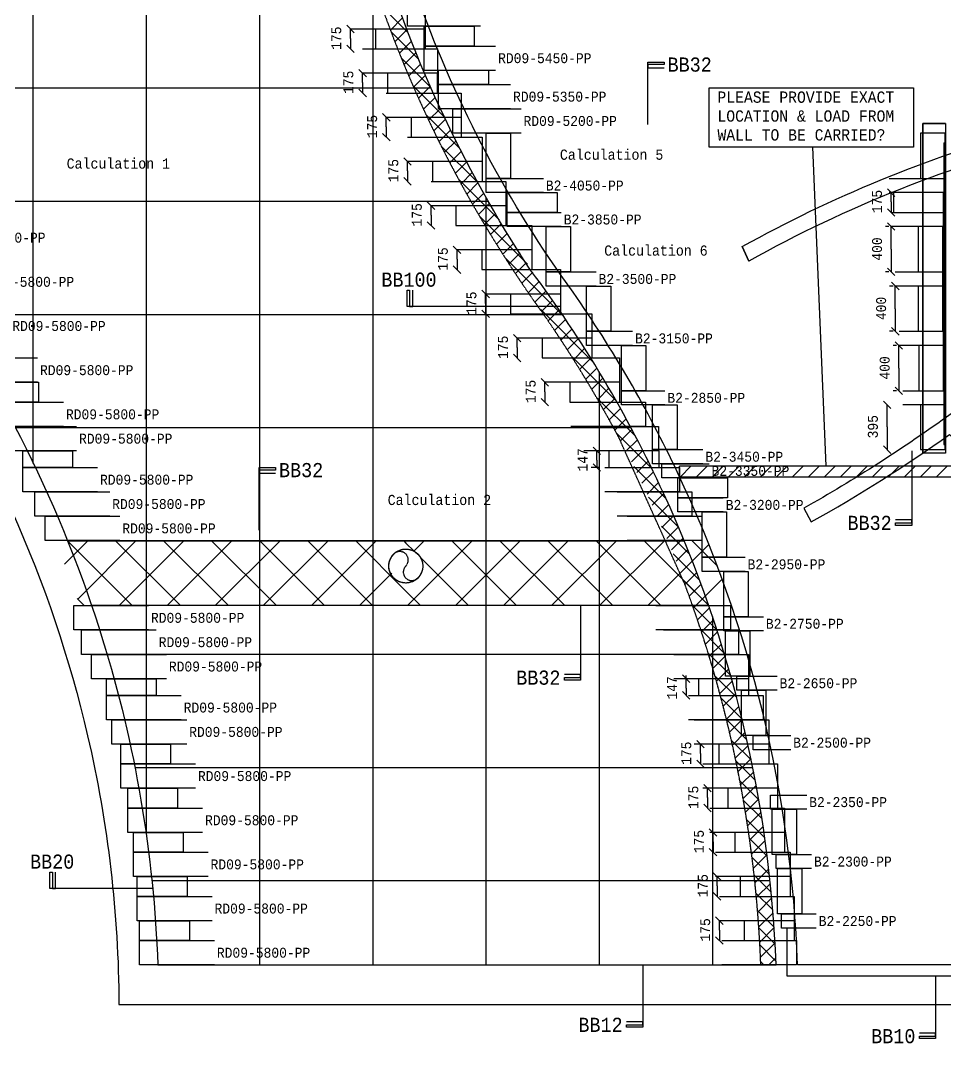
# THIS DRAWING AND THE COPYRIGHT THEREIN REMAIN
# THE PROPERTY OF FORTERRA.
# Model space of a CAD drawing. Extents: x 0 to 40200, y 0 to 28450.
# Drawn here: x 9892 to 18055, y 11405 to 20593 of the extents above; entities that cross this region are included whole.
import ezdxf

# ---------------------------------------------------------------- set-up
doc = ezdxf.new("R2010")
doc.units = 0
doc.linetypes.add('HIDDEN2', pattern=[4.7625, 3.175, -1.5875])
for name, color, linetype in [('BEAMS', 7, 'CONTINUOUS'), ('BLOCKS', 7, 'CONTINUOUS'), ('PAVING', 7, 'CONTINUOUS'), ('SERV$5', 7, 'CONTINUOUS'), ('SURVEY_LEVELS', 7, 'CONTINUOUS'), ('TITLE_BLOCK', 7, 'CONTINUOUS'), ('WALL$5', 7, 'CONTINUOUS')]:
    doc.layers.add(name, color=color, linetype=linetype)
doc.styles.add('CADFONT1', font='monotxt.shx', dxfattribs={"width": 0.901937})
doc.dimstyles.new('EXPERTCAD-ISO', dxfattribs={"dimtxt": 125, "dimasz": 127, "dimexe": 50, "dimexo": 50, "dimgap": 50, "dimtad": 1, "dimdec": 4, "dimzin": 0, "dimtxsty": 'STANDARD', "dimblk": 'EXPERTCADARROW', "dimblk1": 'EXPERTCADARROW', "dimblk2": 'EXPERTCADARROW', "dimcen": 0.09, "dimclrd": 92, "dimclre": 92, "dimclrt": 92, "dimazin": 3, "dimtfac": 1, "dimtdec": 4, "dimtmove": 0, "dimatfit": 3, "dimtolj": 1, "dimtzin": 0})
pattern_1 = [(-45, (0, 0), (212.132, 212.132), [])]
pattern_2 = [(45, (0, 0), (-212.132, 212.132), [])]

# ---------------------------------------------------------------- blocks, each defined once
blk = doc.blocks.new('*X2')
at = {"layer": 'BEAMS', "color": 92, "linetype": 'CONTINUOUS'}
for points in [[(8069.9, 20000), (13512.1, 20000)], [(8591.3, 19000), (14019.4, 19000)], [(9264.6, 18000), (14673.5, 18000)], [(9840.9, 17000), (15279.6, 17000)], [(10306.1, 16000), (15750.9, 16000)], [(10654.3, 15000), (16105.8, 15000)], [(10900, 14000), (16356, 14000)], [(11050, 13000), (16508.7, 13000)]]:
    blk.add_lwpolyline(points, dxfattribs=at)
blk = doc.blocks.new('*X3')
at = {"layer": 'BEAMS', "color": 92, "linetype": 'CONTINUOUS'}
for points in [[(10000, 23855.1), (10000, 16682.4)], [(11000, 23855.1), (11000, 13408.2)], [(12000, 23855.1), (12000, 12255.5)], [(13000, 21423.1), (13000, 12255.5)], [(14000, 19034.1), (14000, 12255.5)], [(15000, 17491.5), (15000, 12255.5)], [(16000, 15332.2), (16000, 12255.5)]]:
    blk.add_lwpolyline(points, dxfattribs=at)
blk = doc.blocks.new('*X4')
at = {"layer": 'TITLE_BLOCK', "color": 92, "linetype": 'CONTINUOUS'}
for points in [[(13079.6, 20720.1), (13307.2, 20492.5)], [(13161.1, 20497.2), (13400.7, 20257.5)], [(13252.2, 20264.6), (13506.2, 20010.7)], [(13354.8, 20020.7), (13626.1, 19749.3)], [(13471.9, 19762.1), (13764.1, 19469.9)], [(13605.5, 19487.1), (13925.8, 19166.8)], [(13760.3, 19190.8), (14120.3, 18830.9)], [(13943.6, 18866.2), (14365.3, 18444.4)], [(14168.4, 18499.9), (14684.6, 17983.7)], [(14483.1, 18043.8), (14944.6, 17582.3)], [(14760.9, 17624.6), (15149.6, 17235.9)], [(14976.6, 17267.5), (15319.6, 16924.5)], [(15154, 16948.7), (15464.6, 16638.1)], [(15304.6, 16656.6), (15590.6, 16370.6)], [(15435.1, 16384.7), (15701.5, 16118.3)], [(15549.8, 16128.6), (15800, 15878.4)], [(15651.5, 15885.4), (15888.1, 15648.9)], [(15742.4, 15653.2), (15967.2, 15428.3)], [(15823.5, 15430.6), (16038.5, 15215.6)], [(15896.4, 15216.3), (16102.9, 15009.8)], [(15962.1, 15009.2), (16161.1, 14810.1)], [(16021.5, 14808.4), (16213.8, 14616)], [(16075.1, 14613.4), (16261.5, 14426.9)], [(16123.5, 14423.5), (16304.6, 14242.5)], [(16167.2, 14238.3), (16343.4, 14062.2)], [(16206.6, 14057.5), (16378.3, 13885.9)], [(16242, 13880.7), (16409.6, 13713.2)], [(16273.7, 13707.6), (16437.5, 13543.9)], [(16301.9, 13538), (16462.2, 13377.7)], [(16326.9, 13371.6), (16483.9, 13214.5)], [(16348.8, 13208.2), (16502.9, 13054.2)], [(16367.9, 13047.7), (16519.2, 12896.5)], [(16384.3, 12889.9), (16532.9, 12741.3)], [(16398.2, 12734.6), (16544.3, 12588.5)], [(16409.6, 12581.8), (16553.4, 12438)], [(16418.7, 12431.2), (16560.3, 12289.6)], [(16425.6, 12282.9), (16453, 12255.5)]]:
    blk.add_lwpolyline(points, dxfattribs=at)
blk = doc.blocks.new('*X5')
at = {"layer": 'TITLE_BLOCK', "color": 92, "linetype": 'CONTINUOUS'}
for points in [[(13156.2, 20510.1), (13261, 20614.9)], [(13195.4, 20407.9), (13299.7, 20512.2)], [(13235.4, 20306.4), (13339.2, 20410.3)], [(13276.2, 20205.9), (13379.6, 20309.2)], [(13318, 20106.2), (13420.9, 20209.1)], [(13360.6, 20007.4), (13463, 20109.8)], [(13404.1, 19909.5), (13505.9, 20011.3)], [(13448.5, 19812.4), (13549.7, 19913.7)], [(13493.6, 19716.1), (13594.3, 19816.8)], [(13539.5, 19620.6), (13639.7, 19720.8)], [(13586.1, 19525.8), (13685.9, 19625.6)], [(13633.5, 19431.8), (13733, 19531.2)], [(13681.7, 19338.6), (13780.7, 19437.6)], [(13730.6, 19246), (13829.3, 19344.8)], [(13780.3, 19154.3), (13878.7, 19252.7)], [(13830.6, 19063.2), (13928.8, 19161.4)], [(13881.7, 18972.9), (13979.7, 19070.8)], [(13933.6, 18883.3), (14031.3, 18981)], [(13986.1, 18794.4), (14083.7, 18892)], [(14039.3, 18706.2), (14136.8, 18803.7)], [(14093.3, 18618.8), (14190.6, 18716.1)], [(14147.9, 18532), (14245.2, 18629.2)], [(14203.3, 18445.9), (14300.5, 18543.1)], [(14259.3, 18360.5), (14356.5, 18457.7)], [(14316.6, 18276.4), (14413.2, 18373)], [(14376.2, 18194.6), (14470.7, 18289.1)], [(14435.2, 18112.1), (14528.8, 18205.8)], [(14493.4, 18029), (14587.7, 18123.2)], [(14551, 17945.1), (14646, 18040.1)], [(14607.9, 17860.6), (14703.4, 17956)], [(14664.1, 17775.4), (14760, 17871.3)], [(14719.7, 17689.5), (14815.9, 17785.8)], [(14774.5, 17602.9), (14871.2, 17699.6)], [(14828.7, 17515.7), (14925.7, 17612.8)], [(14882.1, 17427.7), (14979.6, 17525.2)], [(14934.9, 17339), (15032.8, 17436.9)], [(14986.9, 17249.6), (15085.2, 17347.9)], [(15038.2, 17159.5), (15136.9, 17258.2)], [(15088.8, 17068.7), (15187.9, 17167.8)], [(15138.7, 16977.2), (15238.2, 17076.6)], [(15187.8, 16884.9), (15287.7, 16984.8)], [(15236.2, 16791.9), (15336.5, 16892.1)], [(15283.9, 16698.1), (15384.5, 16798.7)], [(15330.8, 16603.6), (15431.8, 16704.6)], [(15376.9, 16508.3), (15478.3, 16609.7)], [(15422.3, 16412.3), (15524.1, 16514.1)], [(15466.9, 16315.4), (15569.1, 16417.6)], [(15510.7, 16217.8), (15613.3, 16320.4)], [(15553.8, 16119.4), (15656.7, 16222.4)], [(15596, 16020.2), (15699.3, 16123.5)], [(15637.4, 15920.2), (15741.1, 16023.9)], [(15678, 15819.4), (15782, 15923.4)], [(15717.7, 15717.7), (15822.1, 15822.1)], [(15756.7, 15615.2), (15861.4, 15720)], [(15794.6, 15511.7), (15899.9, 15617)], [(15831.6, 15407.4), (15937.4, 15513.2)], [(15867.8, 15302.1), (15974.1, 15408.4)], [(15903.1, 15195.9), (16009.9, 15302.8)], [(15937.4, 15088.8), (16044.8, 15196.2)], [(15970.7, 14980.8), (16078.7, 15088.8)], [(16003.2, 14871.8), (16111.7, 14980.4)], [(16034.6, 14761.8), (16143.8, 14871)], [(16065.1, 14650.9), (16174.9, 14760.7)], [(16094.5, 14538.9), (16205, 14649.4)], [(16122.9, 14425.9), (16234.2, 14537.1)], [(16150.3, 14311.8), (16262.3, 14423.8)], [(16176.6, 14196.7), (16289.3, 14309.4)], [(16201.8, 14080.5), (16315.3, 14194)], [(16225.9, 13963.2), (16340.2, 14077.5)], [(16248.8, 13844.7), (16364, 13959.9)], [(16270.6, 13725), (16386.7, 13841.1)], [(16291.2, 13604.2), (16408.2, 13721.2)], [(16310.6, 13482.2), (16428.5, 13600.1)], [(16328.7, 13358.8), (16447.6, 13477.8)], [(16345.5, 13234.2), (16465.5, 13354.2)], [(16361, 13108.3), (16482.1, 13229.4)], [(16375.1, 12981), (16497.3, 13103.2)], [(16387.9, 12852.4), (16511.3, 12975.7)], [(16399.2, 12722.2), (16523.8, 12846.8)], [(16409, 12590.6), (16534.9, 12716.5)], [(16417.3, 12457.5), (16544.5, 12584.7)], [(16424, 12322.8), (16552.7, 12451.4)], [(16498.1, 12255.5), (16559.2, 12316.6)]]:
    blk.add_lwpolyline(points, dxfattribs=at)
blk = doc.blocks.new('*D19')
at = {"layer": 'BEAMS', "color": 92, "linetype": 'CONTINUOUS'}
for points in [[(15926.6, 14172.5), (15860.6, 14238.5)], [(15893.6, 14122.8), (15893.6, 14205.5)], [(15860.6, 14063.5), (15926.6, 13997.5)], [(15893.6, 14122.8), (15893.6, 14030.5)]]:
    blk.add_lwpolyline(points, dxfattribs=at)
at = {"layer": 'BEAMS', "color": 92, "linetype": 'CONTINUOUS', "insert": (15724, 14021.6), "char_height": 88, "attachment_point": 1, "rotation": 90, "style": 'CADFONT1'}
blk.add_mtext('175', dxfattribs=at)
blk = doc.blocks.new('EXPERTCADARROW')
at = {"layer": 'TITLE_BLOCK', "color": 92, "linetype": 'CONTINUOUS'}
for points in [[(0, 0), (-1, 0)], [(-0.6, 0.6), (0.6, -0.6)]]:
    blk.add_lwpolyline(points, dxfattribs=at)
blk = doc.blocks.new('*D28')
at = {"layer": 'BEAMS', "color": 92, "linetype": 'CONTINUOUS'}
for points in [[(16094, 12612.5), (16028, 12678.5)], [(16061, 12562.8), (16061, 12645.5)], [(16028, 12503.5), (16094, 12437.5)], [(16061, 12562.8), (16061, 12470.5)]]:
    blk.add_lwpolyline(points, dxfattribs=at)
at = {"layer": 'BEAMS', "color": 92, "linetype": 'CONTINUOUS', "insert": (15891.4, 12461.6), "char_height": 88, "attachment_point": 1, "rotation": 90, "style": 'CADFONT1'}
blk.add_mtext('175', dxfattribs=at)
blk = doc.blocks.new('*D29')
at = {"layer": 'BEAMS', "color": 92, "linetype": 'CONTINUOUS'}
for points in [[(15989.5, 13782.5), (15923.5, 13848.5)], [(15956.5, 13732.8), (15956.5, 13815.5)], [(15956.5, 13732.8), (15956.5, 13640.5)], [(15923.5, 13673.5), (15989.5, 13607.5)]]:
    blk.add_lwpolyline(points, dxfattribs=at)
at = {"layer": 'BEAMS', "color": 92, "linetype": 'CONTINUOUS', "insert": (15786.9, 13631.6), "char_height": 88, "attachment_point": 1, "rotation": 90, "style": 'CADFONT1'}
blk.add_mtext('175', dxfattribs=at)
blk = doc.blocks.new('*D30')
at = {"layer": 'BEAMS', "color": 92, "linetype": 'CONTINUOUS'}
for points in [[(16038.2, 13392.5), (15972.2, 13458.5)], [(16005.2, 13342.8), (16005.2, 13425.5)], [(16005.2, 13342.8), (16005.2, 13250.5)], [(15972.2, 13283.5), (16038.2, 13217.5)]]:
    blk.add_lwpolyline(points, dxfattribs=at)
at = {"layer": 'BEAMS', "color": 92, "linetype": 'CONTINUOUS', "insert": (15835.6, 13241.6), "char_height": 88, "attachment_point": 1, "rotation": 90, "style": 'CADFONT1'}
blk.add_mtext('175', dxfattribs=at)
blk = doc.blocks.new('*D31')
at = {"layer": 'BEAMS', "color": 92, "linetype": 'CONTINUOUS'}
for points in [[(16073, 13002.5), (16007, 13068.5)], [(16040, 12952.8), (16040, 13035.5)], [(16007, 12893.5), (16073, 12827.5)], [(16040, 12952.8), (16040, 12860.5)]]:
    blk.add_lwpolyline(points, dxfattribs=at)
at = {"layer": 'BEAMS', "color": 92, "linetype": 'CONTINUOUS', "insert": (15870.4, 12851.6), "char_height": 88, "attachment_point": 1, "rotation": 90, "style": 'CADFONT1'}
blk.add_mtext('175', dxfattribs=at)
blk = doc.blocks.new('*D43')
at = {"layer": 'BEAMS', "color": 92, "linetype": 'CONTINUOUS'}
for points in [[(15011.5, 16762.1), (14945.5, 16828.1)], [(14999.9, 16795.1), (14928.5, 16795.1)], [(14978.5, 16713.5), (14978.5, 16795.1)], [(14999.9, 16647.9), (14928.5, 16647.9)], [(14945.5, 16680.9), (15011.5, 16614.9)], [(14978.5, 16713.5), (14978.5, 16647.9)]]:
    blk.add_lwpolyline(points, dxfattribs=at)
at = {"layer": 'BEAMS', "color": 92, "linetype": 'CONTINUOUS', "insert": (14808.9, 16612.3), "char_height": 88, "attachment_point": 1, "rotation": 90, "style": 'CADFONT1'}
blk.add_mtext('147', dxfattribs=at)
blk = doc.blocks.new('*D44')
at = {"layer": 'BEAMS', "color": 92, "linetype": 'CONTINUOUS'}
for points in [[(14308.3, 17757.1), (14242.3, 17823.1)], [(14275.3, 17707.4), (14275.3, 17790.1)], [(14242.3, 17648.1), (14308.3, 17582.1)], [(14275.3, 17707.4), (14275.3, 17615.1)]]:
    blk.add_lwpolyline(points, dxfattribs=at)
at = {"layer": 'BEAMS', "color": 92, "linetype": 'CONTINUOUS', "insert": (14105.7, 17606.2), "char_height": 88, "attachment_point": 1, "rotation": 90, "style": 'CADFONT1'}
blk.add_mtext('175', dxfattribs=at)
blk = doc.blocks.new('*D45')
at = {"layer": 'BEAMS', "color": 92, "linetype": 'CONTINUOUS'}
for points in [[(14553.1, 17367.1), (14487.1, 17433.1)], [(14520.1, 17317.4), (14520.1, 17400.1)], [(14520.1, 17317.4), (14520.1, 17225.1)], [(14487.1, 17258.1), (14553.1, 17192.1)]]:
    blk.add_lwpolyline(points, dxfattribs=at)
at = {"layer": 'BEAMS', "color": 92, "linetype": 'CONTINUOUS', "insert": (14350.5, 17216.2), "char_height": 88, "attachment_point": 1, "rotation": 90, "style": 'CADFONT1'}
blk.add_mtext('175', dxfattribs=at)
blk = doc.blocks.new('*D48')
at = {"layer": 'BEAMS', "color": 92, "linetype": 'CONTINUOUS'}
for points in [[(13153, 19707.1), (13087, 19773.1)], [(13120, 19657.4), (13120, 19740.1)], [(13087, 19598.1), (13153, 19532.1)], [(13120, 19657.4), (13120, 19565.1)]]:
    blk.add_lwpolyline(points, dxfattribs=at)
at = {"layer": 'BEAMS', "color": 92, "linetype": 'CONTINUOUS', "insert": (12950.4, 19556.2), "char_height": 88, "attachment_point": 1, "rotation": 90, "style": 'CADFONT1'}
blk.add_mtext('175', dxfattribs=at)
blk = doc.blocks.new('*D49')
at = {"layer": 'BEAMS', "color": 92, "linetype": 'CONTINUOUS'}
for points in [[(13777.5, 18537.1), (13711.5, 18603.1)], [(13744.5, 18487.4), (13744.5, 18570.1)], [(13744.5, 18487.4), (13744.5, 18395.1)], [(13711.5, 18428.1), (13777.5, 18362.1)]]:
    blk.add_lwpolyline(points, dxfattribs=at)
at = {"layer": 'BEAMS', "color": 92, "linetype": 'CONTINUOUS', "insert": (13574.9, 18386.2), "char_height": 88, "attachment_point": 1, "rotation": 90, "style": 'CADFONT1'}
blk.add_mtext('175', dxfattribs=at)
blk = doc.blocks.new('*D50')
at = {"layer": 'BEAMS', "color": 92, "linetype": 'CONTINUOUS'}
for points in [[(14030.2, 18147.1), (13964.2, 18213.1)], [(13997.2, 18097.4), (13997.2, 18180.1)], [(13964.2, 18038.1), (14030.2, 17972.1)], [(13997.2, 18097.4), (13997.2, 18005.1)]]:
    blk.add_lwpolyline(points, dxfattribs=at)
at = {"layer": 'BEAMS', "color": 92, "linetype": 'CONTINUOUS', "insert": (13827.6, 17996.2), "char_height": 88, "attachment_point": 1, "rotation": 90, "style": 'CADFONT1'}
blk.add_mtext('175', dxfattribs=at)
blk = doc.blocks.new('*D51')
at = {"layer": 'BEAMS', "color": 92, "linetype": 'CONTINUOUS'}
for points in [[(13340.1, 19317.1), (13274.1, 19383.1)], [(13307.1, 19267.4), (13307.1, 19350.1)], [(13274.1, 19208.1), (13340.1, 19142.1)], [(13307.1, 19267.4), (13307.1, 19175.1)]]:
    blk.add_lwpolyline(points, dxfattribs=at)
at = {"layer": 'BEAMS', "color": 92, "linetype": 'CONTINUOUS', "insert": (13137.5, 19166.2), "char_height": 88, "attachment_point": 1, "rotation": 90, "style": 'CADFONT1'}
blk.add_mtext('175', dxfattribs=at)
blk = doc.blocks.new('*D52')
at = {"layer": 'BEAMS', "color": 92, "linetype": 'CONTINUOUS'}
for points in [[(13547.7, 18927.1), (13481.7, 18993.1)], [(13514.7, 18877.4), (13514.7, 18960.1)], [(13514.7, 18877.4), (13514.7, 18785.1)], [(13481.7, 18818.1), (13547.7, 18752.1)]]:
    blk.add_lwpolyline(points, dxfattribs=at)
at = {"layer": 'BEAMS', "color": 92, "linetype": 'CONTINUOUS', "insert": (13345.1, 18776.2), "char_height": 88, "attachment_point": 1, "rotation": 90, "style": 'CADFONT1'}
blk.add_mtext('175', dxfattribs=at)
blk = doc.blocks.new('*D53')
at = {"layer": 'BEAMS', "color": 92, "linetype": 'CONTINUOUS'}
for points in [[(12943.5, 20097.1), (12877.5, 20163.1)], [(12910.5, 20047.4), (12910.5, 20130.1)], [(12910.5, 20047.4), (12910.5, 19955.1)], [(12877.5, 19988.1), (12943.5, 19922.1)]]:
    blk.add_lwpolyline(points, dxfattribs=at)
at = {"layer": 'BEAMS', "color": 92, "linetype": 'CONTINUOUS', "insert": (12740.9, 19946.2), "char_height": 88, "attachment_point": 1, "rotation": 90, "style": 'CADFONT1'}
blk.add_mtext('175', dxfattribs=at)
blk = doc.blocks.new('*D54')
at = {"layer": 'BEAMS', "color": 92, "linetype": 'CONTINUOUS'}
for points in [[(12836.1, 20487.1), (12770.1, 20553.1)], [(12803.1, 20437.4), (12803.1, 20520.1)], [(12803.1, 20437.4), (12803.1, 20345.1)], [(12770.1, 20378.1), (12836.1, 20312.1)]]:
    blk.add_lwpolyline(points, dxfattribs=at)
at = {"layer": 'BEAMS', "color": 92, "linetype": 'CONTINUOUS', "insert": (12633.5, 20336.2), "char_height": 88, "attachment_point": 1, "rotation": 90, "style": 'CADFONT1'}
blk.add_mtext('175', dxfattribs=at)
blk = doc.blocks.new('*D55')
at = {"layer": 'BEAMS', "color": 92, "linetype": 'CONTINUOUS'}
for points in [[(17679.3, 17692.6), (17613.3, 17758.6)], [(17626.3, 17725.6), (17596.3, 17725.6)], [(17646.3, 17525.6), (17646.3, 17725.6)], [(17646.3, 17525.6), (17646.3, 17325.6)], [(17626.3, 17325.6), (17596.3, 17325.6)], [(17613.3, 17358.6), (17679.3, 17292.6)]]:
    blk.add_lwpolyline(points, dxfattribs=at)
at = {"layer": 'BEAMS', "color": 92, "linetype": 'CONTINUOUS', "insert": (17476.7, 17424.4), "char_height": 88, "attachment_point": 1, "rotation": 90, "style": 'CADFONT1'}
blk.add_mtext('400', dxfattribs=at)
blk = doc.blocks.new('*D56')
at = {"layer": 'BEAMS', "color": 92, "linetype": 'CONTINUOUS'}
for points in [[(17574.8, 17167.6), (17508.8, 17233.6)], [(17541.8, 17006.4), (17541.8, 17200.6)], [(17541.8, 17006.4), (17541.8, 16805.5)], [(17508.8, 16838.5), (17574.8, 16772.5)]]:
    blk.add_lwpolyline(points, dxfattribs=at)
at = {"layer": 'BEAMS', "color": 92, "linetype": 'CONTINUOUS', "insert": (17372.2, 16905.2), "char_height": 88, "attachment_point": 1, "rotation": 90, "style": 'CADFONT1'}
blk.add_mtext('395', dxfattribs=at)
blk = doc.blocks.new('*D57')
at = {"layer": 'BEAMS', "color": 92, "linetype": 'CONTINUOUS'}
for points in [[(15800.6, 14750), (15734.6, 14816)], [(15767.6, 14699.9), (15767.6, 14783)], [(15734.6, 14668.5), (15800.6, 14602.5)], [(15767.6, 14699.9), (15767.6, 14635.5)]]:
    blk.add_lwpolyline(points, dxfattribs=at)
at = {"layer": 'BEAMS', "color": 92, "linetype": 'CONTINUOUS', "insert": (15598, 14598.7), "char_height": 88, "attachment_point": 1, "rotation": 90, "style": 'CADFONT1'}
blk.add_mtext('147', dxfattribs=at)
blk = doc.blocks.new('*D62')
at = {"layer": 'BEAMS', "color": 92, "linetype": 'CONTINUOUS'}
for points in [[(17558.7, 18775.6), (17528.7, 18775.6)], [(17611.7, 18742.6), (17545.7, 18808.6)], [(17578.7, 18575.6), (17578.7, 18775.6)], [(17578.7, 18575.6), (17578.7, 18375.6)], [(17558.7, 18375.6), (17528.7, 18375.6)], [(17545.7, 18408.6), (17611.7, 18342.6)]]:
    blk.add_lwpolyline(points, dxfattribs=at)
at = {"layer": 'BEAMS', "color": 92, "linetype": 'CONTINUOUS', "insert": (17409.1, 18474.4), "char_height": 88, "attachment_point": 1, "rotation": 90, "style": 'CADFONT1'}
blk.add_mtext('400', dxfattribs=at)
blk = doc.blocks.new('*D63')
at = {"layer": 'BEAMS', "color": 92, "linetype": 'CONTINUOUS'}
for points in [[(17647.6, 18217.6), (17581.6, 18283.6)], [(17594.6, 18250.6), (17564.6, 18250.6)], [(17614.6, 18050.6), (17614.6, 18250.6)], [(17614.6, 18050.6), (17614.6, 17850.6)], [(17594.6, 17850.6), (17564.6, 17850.6)], [(17581.6, 17883.6), (17647.6, 17817.6)]]:
    blk.add_lwpolyline(points, dxfattribs=at)
at = {"layer": 'BEAMS', "color": 92, "linetype": 'CONTINUOUS', "insert": (17445, 17949.4), "char_height": 88, "attachment_point": 1, "rotation": 90, "style": 'CADFONT1'}
blk.add_mtext('400', dxfattribs=at)
blk = doc.blocks.new('*D64')
at = {"layer": 'BEAMS', "color": 92, "linetype": 'CONTINUOUS'}
for points in [[(17611.4, 19042.6), (17545.4, 19108.6)], [(17578.4, 18995.2), (17578.4, 19075.6)], [(17545.4, 18933.6), (17611.4, 18867.6)], [(17578.4, 18995.2), (17578.4, 18900.6)]]:
    blk.add_lwpolyline(points, dxfattribs=at)
at = {"layer": 'BEAMS', "color": 92, "linetype": 'CONTINUOUS', "insert": (17408.8, 18894), "char_height": 88, "attachment_point": 1, "rotation": 90, "style": 'CADFONT1'}
blk.add_mtext('175', dxfattribs=at)

msp = doc.modelspace()

# ---------------------------------------------------------------- hatches: boundary and pattern name
at = {"layer": 'BEAMS', "linetype": 'CONTINUOUS'}
h = msp.add_hatch(dxfattribs=at)
h.set_pattern_fill('ExpertCAD', color=92, scale=100, angle=45, style=0, pattern_type=0)
h.set_pattern_definition([(45, (0, 0), (-70.71068, 70.71068), [])])
h.paths.add_polyline_path([(18761.27274, 16661.80341), (18761.27274, 16561.80341), (15709.88391, 16561.80341), (15709.88391, 16661.80341)])
at = {"layer": 'WALL$5', "linetype": 'CONTINUOUS'}
h = msp.add_hatch(dxfattribs=at)
h.set_pattern_fill('ExpertCAD', color=1, scale=300, angle=-45, style=0, pattern_type=0)
h.set_pattern_definition(pattern_1)
h.paths.add_polyline_path([(10298.34962, 15744.7676), (10412.63242, 15427.96257), (13293.41895, 15427.90684), (13293.41895, 15627.91405), (13150.21351, 15728.26087), (13185.6942, 15883.97089), (13293.41895, 15927.8957), (13293.41895, 16002.8505), (10197.02217, 16002.8505)])
h = msp.add_hatch(dxfattribs=at)
h.set_pattern_fill('ExpertCAD', color=1, scale=300, angle=45, style=0, pattern_type=0)
h.set_pattern_definition(pattern_2)
h.paths.add_polyline_path([(10298.34962, 15744.7676), (10412.63242, 15427.96257), (13293.41895, 15427.90684), (13293.41895, 15627.91405), (13150.21351, 15728.26087), (13185.6942, 15883.97089), (13293.41895, 15927.8957), (13293.41895, 16002.8505), (10197.02217, 16002.8505)])
h = msp.add_hatch(dxfattribs=at)
h.set_pattern_fill('ExpertCAD', color=1, scale=300, angle=-45, style=0, pattern_type=0)
h.set_pattern_definition(pattern_1)
h.paths.add_polyline_path([(16168.31533, 15427.96257), (16168.31533, 15427.96257, 0.0138181789), (15954.92709, 16002.8505), (13293.41895, 16002.8505), (13293.41895, 15927.8957), (13293.41895, 15927.8957, -0.9890022759), (13293.41895, 15627.91405), (13293.41895, 15427.90684)])
h = msp.add_hatch(dxfattribs=at)
h.set_pattern_fill('ExpertCAD', color=1, scale=300, angle=45, style=0, pattern_type=0)
h.set_pattern_definition(pattern_2)
h.paths.add_polyline_path([(16168.31533, 15427.96257), (16168.31533, 15427.96257, 0.0138181789), (15954.92709, 16002.8505), (13293.41895, 16002.8505), (13293.41895, 15927.8957), (13293.41895, 15927.8957, -0.9890022759), (13293.41895, 15627.91405), (13293.41895, 15427.90684)])

# ---------------------------------------------------------------- linework, layer by layer
at = {"layer": 'BEAMS', "color": 92, "linetype": 'CONTINUOUS'}
msp.add_line((15767.55549, 14782.96257), (15767.55549, 14810.502), dxfattribs=at)
at = {"layer": 'BEAMS', "color": 172, "linetype": 'CONTINUOUS'}
for points in [[(12803.1432, 20735.09751), (13463.1432, 20735.09751), (13463.1432, 20520.09751), (12803.1432, 20520.09751)], [(13950.29436, 20545.09903), (13306.38389, 20545.09903), (13306.38389, 20760.09903), (13950.29436, 20760.09903)], [(12910.50823, 20345.09751), (13570.50823, 20345.09751), (13570.50823, 20130.09751), (12910.50823, 20130.09751)], [(14085.16744, 20155.09903), (13455.46926, 20155.09903), (13455.46926, 20370.09903), (14085.16744, 20370.09903)], [(14217.11149, 19815.59903), (13582.04061, 19815.59903), (13582.04061, 20030.59903), (14217.11149, 20030.59903)], [(13120.04069, 19955.09751), (13780.04069, 19955.09751), (13780.04069, 19740.09751), (13120.04069, 19740.09751)], [(14309.56798, 19600.59903), (13708.40533, 19600.59903), (13708.40533, 19815.59903), (14309.56798, 19815.59903)], [(13307.09377, 19565.09751), (13967.09377, 19565.09751), (13967.09377, 19350.09751), (13307.09377, 19350.09751)], [(13514.74919, 19175.09751), (14174.74919, 19175.09751), (14174.74919, 18960.09751), (13514.74919, 18960.09751)], [(14506.71256, 19075.59903), (14001.22933, 19075.59903), (14001.22933, 19200.59903), (14506.71256, 19200.59903)], [(17560.94664, 19200.59903), (18051.22933, 19200.59903), (18051.22933, 19075.59903), (17560.94664, 19075.59903)], [(14664.67206, 18775.59903), (14187.78467, 18775.59903), (14187.78467, 18900.59903), (14664.67206, 18900.59903)], [(17578.43091, 18900.59903), (18037.78467, 18900.59903), (18037.78467, 18775.59903), (17578.43091, 18775.59903)], [(13744.45854, 18785.09751), (14404.45854, 18785.09751), (14404.45854, 18570.09751), (13744.45854, 18570.09751)], [(13997.17692, 18395.09751), (14657.17692, 18395.09751), (14657.17692, 18180.09751), (13997.17692, 18180.09751)], [(14971.81471, 18250.59903), (14531.00721, 18250.59903), (14531.00721, 18375.59903), (14971.81471, 18375.59903)], [(17612.54991, 18375.59903), (18031.00721, 18375.59903), (18031.00721, 18250.59903), (17612.54991, 18250.59903)], [(14275.30341, 18005.09751), (14935.30341, 18005.09751), (14935.30341, 17790.09751), (14275.30341, 17790.09751)], [(15294.47012, 17725.59903), (14887.29691, 17725.59903), (14887.29691, 17850.59903), (15294.47012, 17850.59903)], [(17648.45636, 17850.59903), (18037.29691, 17850.59903), (18037.29691, 17725.59903), (17648.45636, 17725.59903)], [(10040.09278, 17400.09751), (9380.09278, 17400.09751), (9380.09278, 17615.09751), (10040.09278, 17615.09751)], [(14520.09278, 17615.09751), (15180.09278, 17615.09751), (15180.09278, 17400.09751), (14520.09278, 17400.09751)], [(15579.71087, 17200.59903), (15197.6761, 17200.59903), (15197.6761, 17325.59903), (15579.71087, 17325.59903)], [(17680.16113, 17325.59903), (18047.6761, 17325.59903), (18047.6761, 17200.59903), (17680.16113, 17200.59903)], [(10268.9671, 17010.09751), (9608.9671, 17010.09751), (9608.9671, 17225.09751), (10268.9671, 17225.09751)], [(14748.9671, 17225.09751), (15408.9671, 17225.09751), (15408.9671, 17010.09751), (14748.9671, 17010.09751)], [(10384.78078, 16795.09751), (9724.78078, 16795.09751), (9724.78078, 17010.09751), (10384.78078, 17010.09751)], [(14864.78078, 17010.09751), (15524.78078, 17010.09751), (15524.78078, 16795.09751), (14864.78078, 16795.09751)], [(15915.56557, 16680.50053), (15471.85115, 16680.50053), (15471.85115, 16805.50053), (15915.56557, 16805.50053)], [(10569.88391, 16432.8505), (9909.88391, 16432.8505), (9909.88391, 16647.8505), (10569.88391, 16647.8505)], [(15049.88391, 16647.8505), (15709.88391, 16647.8505), (15709.88391, 16432.8505), (15049.88391, 16432.8505)], [(15969.89207, 16555.50053), (15552.03254, 16555.50053), (15552.03254, 16680.50053), (15969.89207, 16680.50053)], [(10677.52635, 16217.8505), (10017.52635, 16217.8505), (10017.52635, 16432.8505), (10677.52635, 16432.8505)], [(15157.52635, 16432.8505), (15817.52635, 16432.8505), (15817.52635, 16217.8505), (15157.52635, 16217.8505)], [(16095.32167, 16255.50053), (15693.71358, 16255.50053), (15693.71358, 16380.50053), (16095.32167, 16380.50053)], [(10766.8094, 16002.8505), (10106.8094, 16002.8505), (10106.8094, 16217.8505), (10766.8094, 16217.8505)], [(15246.8094, 16217.8505), (15906.8094, 16217.8505), (15906.8094, 16002.8505), (15246.8094, 16002.8505)], [(16287.89884, 15730.50053), (15908.67584, 15730.50053), (15908.67584, 15855.50053), (16287.89884, 15855.50053)], [(11019.7502, 15212.96257), (10359.7502, 15212.96257), (10359.7502, 15427.96257), (11019.7502, 15427.96257)], [(15499.7502, 15427.96257), (16159.7502, 15427.96257), (16159.7502, 15212.96257), (15499.7502, 15212.96257)], [(16449.78604, 15205.50053), (16099.5619, 15205.50053), (16099.5619, 15330.50053), (16449.78604, 15330.50053)], [(11088.59737, 14997.96257), (10428.59737, 14997.96257), (10428.59737, 15212.96257), (11088.59737, 15212.96257)], [(15568.59737, 15212.96257), (16228.59737, 15212.96257), (16228.59737, 14997.96257), (15568.59737, 14997.96257)], [(11177.88042, 14782.96257), (10517.88042, 14782.96257), (10517.88042, 14997.96257), (11177.88042, 14997.96257)], [(15657.88042, 14997.96257), (16317.88042, 14997.96257), (16317.88042, 14782.96257), (15657.88042, 14782.96257)], [(16570.40044, 14680.50053), (16216.5699, 14680.50053), (16216.5699, 14805.50053), (16570.40044, 14805.50053)], [(11308.51865, 14420.502), (10648.51865, 14420.502), (10648.51865, 14635.502), (11308.51865, 14635.502)], [(15788.51865, 14635.502), (16448.51865, 14635.502), (16448.51865, 14420.502), (15788.51865, 14420.502)], [(11357.35524, 14205.502), (10697.35524, 14205.502), (10697.35524, 14420.502), (11357.35524, 14420.502)], [(15837.35524, 14420.502), (16497.35524, 14420.502), (16497.35524, 14205.502), (15837.35524, 14205.502)], [(16691.01485, 14155.50053), (16358.5779, 14155.50053), (16358.5779, 14280.50053), (16691.01485, 14280.50053)], [(11434.59072, 13815.502), (10774.59072, 13815.502), (10774.59072, 14030.502), (11434.59072, 14030.502)], [(15914.59072, 14030.502), (16574.59072, 14030.502), (16574.59072, 13815.502), (15914.59072, 13815.502)], [(16832.13792, 13630.50053), (16513.36776, 13630.50053), (16513.36776, 13755.50053), (16832.13792, 13755.50053)], [(11497.44773, 13425.502), (10837.44773, 13425.502), (10837.44773, 13640.502), (11497.44773, 13640.502)], [(15977.44773, 13640.502), (16637.44773, 13640.502), (16637.44773, 13425.502), (15977.44773, 13425.502)], [(11546.17197, 13035.502), (10886.17197, 13035.502), (10886.17197, 13250.502), (11546.17197, 13250.502)], [(16026.17197, 13250.502), (16686.17197, 13250.502), (16686.17197, 13035.502), (16026.17197, 13035.502)], [(16874.30742, 13105.50053), (16561.79526, 13105.50053), (16561.79526, 13230.50053), (16874.30742, 13230.50053)], [(11580.95007, 12645.502), (10920.95007, 12645.502), (10920.95007, 12860.502), (11580.95007, 12860.502)], [(16060.95007, 12860.502), (16720.95007, 12860.502), (16720.95007, 12645.502), (16060.95007, 12645.502)], [(16916.47692, 12580.50053), (16610.22276, 12580.50053), (16610.22276, 12705.50053), (16916.47692, 12705.50053)], [(11601.91323, 12255.502), (10941.91323, 12255.502), (10941.91323, 12470.502), (11601.91323, 12470.502)], [(16081.91323, 12470.502), (16741.91323, 12470.502), (16741.91323, 12255.502), (16081.91323, 12255.502)]]:
    msp.add_lwpolyline(points, dxfattribs=at)
at = {"layer": 'BEAMS', "color": 1, "linetype": 'HIDDEN2'}
msp.add_lwpolyline([(15709.88391, 16661.80341), (18761.27274, 16661.80341), (18761.27274, 16561.80341), (15709.88391, 16561.80341), (15709.88391, 16661.80341)], dxfattribs=at)
at = {"layer": 'BLOCKS', "color": 11, "linetype": 'CONTINUOUS'}
for points in [[(13463.50823, 20520.09751), (13023.50823, 20520.09751), (13023.50823, 20345.09751), (13463.50823, 20345.09751)], [(13455.46926, 20370.09903), (13455.46926, 20545.09903)], [(13455.46926, 20545.09903), (13895.46926, 20545.09903), (13895.46926, 20370.09903), (13455.46926, 20370.09903)], [(13463.50823, 20520.09751), (13463.50823, 20345.09751)], [(13570.04069, 20130.09751), (13130.04069, 20130.09751), (13130.04069, 19955.09751), (13570.04069, 19955.09751)], [(13570.04069, 20130.09751), (13570.04069, 19955.09751)], [(13582.04061, 20030.59903), (13582.04061, 20155.59903)], [(13582.04061, 20155.59903), (14022.04061, 20155.59903), (14022.04061, 20030.59903), (13582.04061, 20030.59903)], [(13780.09377, 19740.09751), (13340.09377, 19740.09751), (13340.09377, 19565.09751), (13780.09377, 19565.09751)], [(13780.09377, 19740.09751), (13780.09377, 19565.09751)], [(14001.22933, 19200.59903), (14001.22933, 19600.59903)], [(14001.22933, 19600.59903), (14216.22933, 19600.59903), (14216.22933, 19200.59903), (14001.22933, 19200.59903)], [(18051.22933, 19600.59903), (17836.22933, 19600.59903), (17836.22933, 19200.59903), (18051.22933, 19200.59903)], [(18051.22933, 19600.59903), (18051.22933, 19200.59903)], [(13966.74919, 19350.09751), (13526.74919, 19350.09751), (13526.74919, 19175.09751), (13966.74919, 19175.09751)], [(13966.74919, 19350.09751), (13966.74919, 19175.09751)], [(14187.78467, 18900.59903), (14187.78467, 19075.59903)], [(14187.78467, 19075.59903), (14627.78467, 19075.59903), (14627.78467, 18900.59903), (14187.78467, 18900.59903)], [(18037.78467, 19075.59903), (17597.78467, 19075.59903), (17597.78467, 18900.59903), (18037.78467, 18900.59903)], [(18037.78467, 19075.59903), (18037.78467, 18900.59903)], [(14174.45854, 18960.09751), (13734.45854, 18960.09751), (13734.45854, 18785.09751), (14174.45854, 18785.09751)], [(14174.45854, 18960.09751), (14174.45854, 18785.09751)], [(14531.00721, 18375.59903), (14531.00721, 18775.59903)], [(14531.00721, 18775.59903), (14746.00721, 18775.59903), (14746.00721, 18375.59903), (14531.00721, 18375.59903)], [(18031.00721, 18775.59903), (17816.00721, 18775.59903), (17816.00721, 18375.59903), (18031.00721, 18375.59903)], [(18031.00721, 18775.59903), (18031.00721, 18375.59903)], [(14404.17692, 18570.09751), (13964.17692, 18570.09751), (13964.17692, 18395.09751), (14404.17692, 18395.09751)], [(14404.17692, 18570.09751), (14404.17692, 18395.09751)], [(14887.29691, 17850.59903), (14887.29691, 18250.59903)], [(14887.29691, 18250.59903), (15102.29691, 18250.59903), (15102.29691, 17850.59903), (14887.29691, 17850.59903)], [(18031.29691, 18250.59903), (17816.29691, 18250.59903), (17816.29691, 17850.59903), (18031.29691, 17850.59903)], [(18031.29691, 18250.59903), (18031.29691, 17850.59903)], [(14657.30341, 18180.09751), (14217.30341, 18180.09751), (14217.30341, 18005.09751), (14657.30341, 18005.09751)], [(14657.30341, 18180.09751), (14657.30341, 18005.09751)], [(14935.09278, 17790.09751), (14495.09278, 17790.09751), (14495.09278, 17615.09751), (14935.09278, 17615.09751)], [(14935.09278, 17790.09751), (14935.09278, 17615.09751)], [(15197.6761, 17325.59903), (15197.6761, 17725.59903)], [(15197.6761, 17725.59903), (15412.6761, 17725.59903), (15412.6761, 17325.59903), (15197.6761, 17325.59903)], [(18037.6761, 17725.59903), (17822.6761, 17725.59903), (17822.6761, 17325.59903), (18037.6761, 17325.59903)], [(18037.6761, 17725.59903), (18037.6761, 17325.59903)], [(9608.9671, 17400.09751), (10048.9671, 17400.09751), (10048.9671, 17225.09751), (9608.9671, 17225.09751)], [(15179.9671, 17400.09751), (14739.9671, 17400.09751), (14739.9671, 17225.09751), (15179.9671, 17225.09751)], [(15179.9671, 17400.09751), (15179.9671, 17225.09751)], [(15471.85115, 16805.50053), (15471.85115, 17200.50053)], [(15471.85115, 17200.50053), (15686.85115, 17200.50053), (15686.85115, 16805.50053), (15471.85115, 16805.50053)], [(18050.85115, 17200.50053), (17835.85115, 17200.50053), (17835.85115, 16805.50053), (18050.85115, 16805.50053)], [(18050.85115, 17200.50053), (18050.85115, 16805.50053)], [(9909.88391, 16647.8505), (9909.88391, 16794.8505)], [(9909.88391, 16794.8505), (10349.88391, 16794.8505), (10349.88391, 16647.8505), (9909.88391, 16647.8505)], [(15524.88391, 16794.8505), (15084.88391, 16794.8505), (15084.88391, 16647.8505), (15524.88391, 16647.8505)], [(15524.88391, 16794.8505), (15524.88391, 16647.8505)], [(15693.71358, 16380.50053), (15693.71358, 16555.50053)], [(15693.71358, 16555.50053), (16133.71358, 16555.50053), (16133.71358, 16380.50053), (15693.71358, 16380.50053)], [(15908.67584, 15855.50053), (15908.67584, 16255.50053)], [(15908.67584, 16255.50053), (16123.67584, 16255.50053), (16123.67584, 15855.50053), (15908.67584, 15855.50053)], [(16099.5619, 15330.50053), (16099.5619, 15730.50053)], [(16099.5619, 15730.50053), (16314.5619, 15730.50053), (16314.5619, 15330.50053), (16099.5619, 15330.50053)], [(16114.46247, 14805.50053), (16114.46247, 15205.50053)], [(16114.46247, 15205.50053), (16329.46247, 15205.50053), (16329.46247, 14805.50053), (16114.46247, 14805.50053)], [(10648.51865, 14635.502), (10648.51865, 14782.502)], [(10648.51865, 14782.502), (11088.51865, 14782.502), (11088.51865, 14635.502), (10648.51865, 14635.502)], [(16317.51865, 14782.502), (15877.51865, 14782.502), (15877.51865, 14635.502), (16317.51865, 14635.502)], [(16317.51865, 14782.502), (16317.51865, 14635.502)], [(16256.47047, 14280.50053), (16256.47047, 14680.50053)], [(16256.47047, 14680.50053), (16471.47047, 14680.50053), (16471.47047, 14280.50053), (16256.47047, 14280.50053)], [(10774.59072, 14030.502), (10774.59072, 14205.502)], [(10774.59072, 14205.502), (11214.59072, 14205.502), (11214.59072, 14030.502), (10774.59072, 14030.502)], [(16497.59072, 14205.502), (16057.59072, 14205.502), (16057.59072, 14030.502), (16497.59072, 14030.502)], [(16497.59072, 14205.502), (16497.59072, 14030.502)], [(10837.44773, 13640.502), (10837.44773, 13815.502)], [(10837.44773, 13815.502), (11277.44773, 13815.502), (11277.44773, 13640.502), (10837.44773, 13640.502)], [(16574.44773, 13815.502), (16134.44773, 13815.502), (16134.44773, 13640.502), (16574.44773, 13640.502)], [(16574.44773, 13815.502), (16574.44773, 13640.502)], [(16526.09621, 13230.50053), (16526.09621, 13630.50053)], [(16526.09621, 13630.50053), (16741.09621, 13630.50053), (16741.09621, 13230.50053), (16526.09621, 13230.50053)], [(10886.17197, 13250.502), (10886.17197, 13425.502)], [(10886.17197, 13425.502), (11326.17197, 13425.502), (11326.17197, 13250.502), (10886.17197, 13250.502)], [(16637.17197, 13425.502), (16197.17197, 13425.502), (16197.17197, 13250.502), (16637.17197, 13250.502)], [(16637.17197, 13425.502), (16637.17197, 13250.502)], [(16574.52371, 12705.50053), (16574.52371, 13105.50053)], [(16574.52371, 13105.50053), (16789.52371, 13105.50053), (16789.52371, 12705.50053), (16574.52371, 12705.50053)], [(10920.95007, 12860.502), (10920.95007, 13035.502)], [(10920.95007, 13035.502), (11360.95007, 13035.502), (11360.95007, 12860.502), (10920.95007, 12860.502)], [(16685.95007, 13035.502), (16245.95007, 13035.502), (16245.95007, 12860.502), (16685.95007, 12860.502)], [(16685.95007, 13035.502), (16685.95007, 12860.502)], [(10941.91323, 12470.502), (10941.91323, 12645.502)], [(10941.91323, 12645.502), (11381.91323, 12645.502), (11381.91323, 12470.502), (10941.91323, 12470.502)], [(16720.91323, 12645.502), (16280.91323, 12645.502), (16280.91323, 12470.502), (16720.91323, 12470.502)], [(16720.91323, 12645.502), (16720.91323, 12470.502)], [(18860.22276, 12580.50053), (18860.22276, 12155.50053), (16660.42951, 12155.50053), (16660.42951, 12580.50053)]]:
    msp.add_lwpolyline(points, dxfattribs=at)
at = {"layer": 'BLOCKS', "color": 172, "linetype": 'CONTINUOUS'}
msp.add_lwpolyline([(15971.17259, 19476.3861), (15971.17259, 20001.76924), (17774.74898, 20001.76924), (17774.74898, 19476.3861), (15971.17259, 19476.3861)], dxfattribs=at)
at = {"layer": 'PAVING', "color": 2, "linetype": 'CONTINUOUS'}
msp.add_line((16263.51301, 18599.33914), (16319.73384, 18470.41128), dxfattribs=at)
at = {"layer": 'SERV$5', "color": 141, "linetype": 'HIDDEN2'}
msp.add_circle((13291.76022, 15777.90487), 150, dxfattribs=at)
for centre, start, end in [((13238.72721, 15830.93788), 315, 135), ((13344.79323, 15724.87187), 135, 315)]:
    msp.add_arc(centre, 75, start, end, dxfattribs=at)
at = {"layer": 'SURVEY_LEVELS', "color": 1, "linetype": 'HIDDEN2'}
msp.add_lwpolyline([(16426.68446, 12255.50053), (16426.68446, 12255.50053, 0.0800243485), (15756.62199, 15615.3061), (15174.6718, 16909.78824), (15174.6718, 16909.78824, 0.0279540928), (14551.47187, 17939.3481), (14551.47187, 17939.3481, -0.0315660564), (13767.92429, 19174.71363), (13767.92429, 19174.71363, -0.0590421114), (12838.89538, 21495.39946), (12838.89538, 21495.39946, -0.056352231), (12481.64868, 23855.09903)], format="xyb", dxfattribs=at)
at = {"layer": 'TITLE_BLOCK', "color": 172, "linetype": 'CONTINUOUS'}
for p, q in [((16882.55532, 19476.3861), (17002.41783, 16661.80341)), ((10304.92769, 16002.8505), (15749.62014, 16002.84903)), ((15967.46724, 15427.84903), (10518.31075, 15427.96684))]:
    msp.add_line(p, q, dxfattribs=at)
for points in [[(6799.23148, 24205.1005), (6799.23148, 24205.1005, 0.1546097255), (8769.85919, 18084.28116), (8769.85919, 18084.28116, -0.0980231878), (10482.56309, 14277.86262), (10482.56309, 14277.86262, -0.0557292213), (10759.11407, 11905.502), (18759.11407, 11905.50053), (18759.11407, 11405.09175), (24608.83092, 11405.09175), (24608.83092, 17940.09175), (26009.21692, 17940.09175), (26009.21692, 24705.09175), (18759.11407, 24705.09175), (18759.11407, 24205.09903), (6799.23039, 24205.33423)], [(7156.89273, 23855.1005), (7156.89273, 23855.1005, 0.0978129548), (8081.56974, 19973.45619), (8081.56974, 19973.45619, 0.0442148639), (8998.61354, 18365.79541), (8998.61354, 18365.79541, -0.0820217467), (10614.86218, 15130.3505), (10614.86218, 15130.3505, -0.0659713296), (11102.00149, 12255.502)], [(11102.00149, 12255.502), (16561.61793, 12255.50053), (16561.61793, 12255.50053, 0.0989820248), (15569.69907, 16416.34401), (15569.69907, 16416.34401, 0.0528106391), (14394.46366, 18390.50574), (14394.46366, 18390.50574, -0.0751206603), (13013.67884, 21370.34903), (13013.67884, 21370.34903, -0.0601824845), (12616.71878, 23855.09903)], [(16263.51301, 18599.33914), (16263.51301, 18599.33914, -0.0586064102), (18759.11407, 19624.91071), (18759.11407, 21747.09903), (19159.11407, 21747.09903), (19159.11407, 19729.15326), (19159.11407, 19729.15326, -0.0373423199), (20859.11407, 20007.66723), (20859.11407, 18512.97993), (20859.11407, 18512.97993, 0.1037195897), (19159.11407, 17856.21511), (19158.13993, 17261.80341), (19059.11407, 17261.80341), (19059.11407, 17444.0968), (18961.62687, 17540.57896), (18309.49819, 16919.69739)], [(20678.83092, 11805.09175), (19159.11407, 11805.09175), (19158.13993, 16361.80341), (19059.11407, 16361.80341), (19053.9282, 16175.26737), (18106.98539, 17122.21018), (18106.98539, 17122.21018, -0.0281282808), (16806.26707, 16287.39419), (16872.88338, 16167.78447), (16872.88338, 16167.78447, 0.0275366811), (18092.43161, 16938.77406), (18759.11407, 16272.0916), (18759.11407, 12255.50053), (16751.90221, 12255.50053), (16751.90221, 12255.50053, 0.1018814118), (15691.87017, 16603.78556), (15691.87017, 16603.78556, 0.0415260187), (14769.34947, 18195.80432), (14769.34947, 18195.80432, -0.0699987082), (13416.55369, 20743.17208)], [(20759.11407, 18648.9138), (20759.11407, 19857.77083), (20759.11407, 19857.77083, 0.0378722032), (19059.11407, 19560.12286), (19059.11407, 19560.12286, 0.0648736163), (16319.73384, 18470.41128), (16263.51301, 18599.33914)]]:
    msp.add_lwpolyline(points, format="xyb", dxfattribs=at)
at = {"layer": 'TITLE_BLOCK', "color": 211, "linetype": 'CONTINUOUS'}
for points in [[(15429.09995, 19677.07518), (15429.09995, 20228.29045), (15572.41592, 20228.29045), (15572.41592, 20206.24184), (15429.09995, 20206.24184), (15429.09995, 20178.68108), (15572.41592, 20178.68108)], [(17858.68609, 16773.17701), (17858.68609, 19684.7154), (18058.68609, 19684.7154), (18058.68609, 16773.17701), (17858.68609, 16773.17701)], [(14657.30341, 18069.98213), (13304.00931, 18069.98213), (13304.00931, 18213.2981), (13326.05792, 18213.2981), (13326.05792, 18069.98213), (13353.61868, 18069.98213), (13353.61868, 18213.2981)], [(17760.65111, 16794.42862), (17760.65111, 16136.73333), (17617.33514, 16136.73333), (17617.33514, 16158.78194), (17760.65111, 16158.78194), (17760.65111, 16186.34271), (17617.33514, 16186.34271)], [(11997.79904, 16095.81965), (11997.79904, 16647.03493), (12141.11501, 16647.03493), (12141.11501, 16624.98632), (11997.79904, 16624.98632), (11997.79904, 16597.42556), (12141.11501, 16597.42556)], [(14835.56097, 15427.8735), (14835.56097, 14770.17822), (14692.245, 14770.17822), (14692.245, 14792.22683), (14835.56097, 14792.22683), (14835.56097, 14819.78759), (14692.245, 14819.78759)], [(11056.98417, 12930.55206), (10149.17339, 12930.55206), (10149.17339, 13073.86803), (10171.222, 13073.86803), (10171.222, 12930.55206), (10198.78277, 12930.55206), (10198.78277, 13073.86803)], [(15384.50952, 12255.50084), (15384.50952, 11704.28557), (15241.19355, 11704.28557), (15241.19355, 11726.33418), (15384.50952, 11726.33418), (15384.50952, 11753.89494), (15241.19355, 11753.89494)], [(17970.1038, 12155.50053), (17970.1038, 11604.28525), (17826.78783, 11604.28525), (17826.78783, 11626.33386), (17970.1038, 11626.33386), (17970.1038, 11653.89462), (17826.78783, 11653.89462)]]:
    msp.add_lwpolyline(points, dxfattribs=at)
at = {"layer": 'TITLE_BLOCK', "color": 172, "linetype": 'CONTINUOUS'}
msp.add_circle((13291.76022, 15777.90487), 150, dxfattribs=at)
at = {"layer": 'WALL$5', "color": 1, "linetype": 'CONTINUOUS'}
for p, q in [((17858.68609, 19684.7154), (17858.68609, 16773.17701)), ((18058.68609, 19684.7154), (17858.68609, 19684.7154)), ((18042.68609, 19515.47584), (18042.68609, 16852.18433)), ((18042.68609, 19515.47584), (18058.68609, 19515.47584)), ((18050.68609, 16852.18433), (18050.68609, 19515.47584)), ((18042.68609, 16852.18433), (18058.68609, 16852.18433)), ((18058.68609, 16773.17701), (17858.68609, 16773.17701))]:
    msp.add_line(p, q, dxfattribs=at)
at = {"layer": 'WALL$5', "color": 92, "linetype": 'CONTINUOUS'}
msp.add_circle((13291.76022, 15777.90487), 150, dxfattribs=at)

# ---------------------------------------------------------------- block references
at = {"layer": 'BEAMS', "color": 92}
for name in ['*X3', '*X2']:
    msp.add_blockref(name, (0, 0), dxfattribs=at)
at = {"layer": 'TITLE_BLOCK', "color": 92}
for name in ['*X4', '*X5']:
    msp.add_blockref(name, (0, 0), dxfattribs=at)

# ---------------------------------------------------------------- texts
at = {"layer": 'BEAMS', "color": 1, "linetype": 'CONTINUOUS', "char_height": 88, "attachment_point": 1, "style": 'CADFONT1'}
for s, insert in [('RD09-5450-PP', (14107.16744, 20306.59903)), ('RD09-5350-PP', (14239.11149, 19967.09903)), ('RD09-5200-PP', (14331.56798, 19752.09903)), ('B2-4050-PP', (14528.71256, 19182.09903)), ('B2-3850-PP', (14686.67206, 18882.09903)), ('RD09-5800-PP', (9286.45854, 18721.59751)), ('RD09-5800-PP', (9539.17692, 18331.59751)), ('B2-3500-PP', (14993.81471, 18357.09903)), ('RD09-5800-PP', (9817.30341, 17941.59751)), ('B2-3150-PP', (15316.47012, 17832.09903)), ('RD09-5800-PP', (10062.09278, 17551.59751)), ('B2-2850-PP', (15601.71087, 17307.09903)), ('RD09-5800-PP', (10290.9671, 17161.59751)), ('RD09-5800-PP', (10406.78078, 16946.59751)), ('B2-3450-PP', (15937.56557, 16787.00053)), ('B2-3350-PP', (15991.89207, 16662.00053)), ('RD09-5800-PP', (10591.88391, 16584.3505)), ('RD09-5800-PP', (10699.52635, 16369.3505)), ('B2-3200-PP', (16117.32167, 16362.00053)), ('RD09-5800-PP', (10788.8094, 16154.3505)), ('B2-2950-PP', (16309.89884, 15837.00053)), ('RD09-5800-PP', (11041.7502, 15364.46257)), ('B2-2750-PP', (16471.78604, 15312.00053)), ('RD09-5800-PP', (11110.59737, 15149.46257)), ('RD09-5800-PP', (11199.88042, 14934.46257)), ('B2-2650-PP', (16592.40044, 14787.00053)), ('RD09-5800-PP', (11330.51865, 14572.002)), ('RD09-5800-PP', (11379.35524, 14357.002)), ('B2-2500-PP', (16713.01485, 14262.00053)), ('RD09-5800-PP', (11456.59072, 13967.002)), ('B2-2350-PP', (16854.13792, 13737.00053)), ('RD09-5800-PP', (11519.44773, 13577.002)), ('RD09-5800-PP', (11568.17197, 13187.002)), ('B2-2300-PP', (16896.30742, 13212.00053)), ('RD09-5800-PP', (11602.95007, 12797.002)), ('B2-2250-PP', (16938.47692, 12687.00053)), ('RD09-5800-PP', (11623.91323, 12407.002))]:
    msp.add_mtext(s, dxfattribs=dict(at, insert=insert))
at = {"layer": 'BLOCKS', "color": 1, "linetype": 'CONTINUOUS', "attachment_point": 1, "style": 'CADFONT1'}
for s, insert, char_height in [('BB32', (15603.66579, 20268.74159), 124.999496), ('PLEASE PROVIDE EXACT\\PLOCATION & LOAD FROM\\PWALL TO BE CARRIED?', (16043.89521, 19968.66587), 99.9998), ('BB100', (13076.05893, 18369.54747), 124.999496), ('BB32', (12172.36488, 16687.48607), 124.999496), ('BB32', (17192.33685, 16221.28169), 124.999496), ('BB32', (14267.24671, 14854.72658), 124.999496), ('BB20', (9974.3478, 13230.1174), 124.999496), ('BB12', (14816.19526, 11788.83392), 124.999496), ('BB10', (17401.78955, 11688.83361), 124.999496)]:
    msp.add_mtext(s, dxfattribs=dict(at, insert=insert, char_height=char_height))
at = {"layer": 'TITLE_BLOCK', "color": 1, "linetype": 'CONTINUOUS', "char_height": 90.000328, "attachment_point": 1, "style": 'CADFONT1'}
for s, insert in [('Calculation 1', (10297.14089, 19377.33404)), ('Calculation 5', (14652.68653, 19455.60661)), ('Calculation 6', (15044.26986, 18608.93994)), ('Calculation 2', (13131.96232, 16406.44118))]:
    msp.add_mtext(s, dxfattribs=dict(at, insert=insert))

# ---------------------------------------------------------------- dimensions: what is measured, and where the dimension line sits
at = {"layer": 'BEAMS', "color": 92, "linetype": 'CONTINUOUS'}
for base, p1, p2, text, override, picture, middle, dimtype in [((12803.1432, 20520.09751), (12803.1432, 20345.09751), (12803.1432, 20520.09751), '175', {"dimtxt": 88, "dimasz": 55, "dimgap": 81.6, "dimtxsty": 'CADFONT1', "dimse2": 1}, '*D54', (12803.1432, 20437.41415), 160), ((12910.50823, 20130.09751), (12910.50823, 19955.09751), (12910.50823, 20130.09751), '175', {"dimtxt": 88, "dimasz": 55, "dimgap": 81.6, "dimtxsty": 'CADFONT1', "dimse2": 1}, '*D53', (12910.50823, 20047.41415), 160), ((13120.04069, 19740.09751), (13120.04069, 19565.09751), (13120.04069, 19740.09751), '175', {"dimtxt": 88, "dimasz": 55, "dimgap": 81.6, "dimtxsty": 'CADFONT1', "dimse2": 1}, '*D48', (13120.04069, 19657.41415), 160), ((13307.09377, 19350.09751), (13307.09377, 19175.09751), (13307.09377, 19350.09751), '175', {"dimtxt": 88, "dimasz": 55, "dimgap": 81.6, "dimtxsty": 'CADFONT1', "dimse2": 1}, '*D51', (13307.09377, 19267.41415), 160), ((17578.43091, 19075.59903), (17578.43091, 18900.59903), (17578.43091, 19075.59903), '175', {"dimtxt": 88, "dimasz": 55, "dimgap": 81.6, "dimtxsty": 'CADFONT1', "dimse2": 1}, '*D64', (17578.43091, 18995.1852), 160), ((13514.74919, 18960.09751), (13514.74919, 18785.09751), (13514.74919, 18960.09751), '175', {"dimtxt": 88, "dimasz": 55, "dimgap": 81.6, "dimtxsty": 'CADFONT1', "dimse2": 1}, '*D52', (13514.74919, 18877.41415), 160), ((17578.68104, 18775.59903), (17608.68104, 18375.59903), (17608.68104, 18775.59903), '400', {"dimtxt": 88, "dimasz": 55, "dimgap": 81.6, "dimtxsty": 'CADFONT1'}, '*D62', (17578.68104, 18575.59903), 161), ((13744.45854, 18570.09751), (13744.45854, 18395.09751), (13744.45854, 18570.09751), '175', {"dimtxt": 88, "dimasz": 55, "dimgap": 81.6, "dimtxsty": 'CADFONT1', "dimse2": 1}, '*D49', (13744.45854, 18487.41415), 160), ((17614.58749, 18250.59903), (17644.58749, 17850.59903), (17644.58749, 18250.59903), '400', {"dimtxt": 88, "dimasz": 55, "dimgap": 81.6, "dimtxsty": 'CADFONT1'}, '*D63', (17614.58749, 18050.59903), 161), ((13997.17692, 18180.09751), (13997.17692, 18005.09751), (13997.17692, 18180.09751), '175', {"dimtxt": 88, "dimasz": 55, "dimgap": 81.6, "dimtxsty": 'CADFONT1', "dimse2": 1}, '*D50', (13997.17692, 18097.41415), 160), ((14275.30341, 17790.09751), (14275.30341, 17615.09751), (14275.30341, 17790.09751), '175', {"dimtxt": 88, "dimasz": 55, "dimgap": 81.6, "dimtxsty": 'CADFONT1', "dimse2": 1}, '*D44', (14275.30341, 17707.41415), 160), ((17646.29225, 17725.59903), (17676.29225, 17325.59903), (17676.29225, 17725.59903), '400', {"dimtxt": 88, "dimasz": 55, "dimgap": 81.6, "dimtxsty": 'CADFONT1'}, '*D55', (17646.29225, 17525.59903), 161), ((14520.09278, 17400.09751), (14520.09278, 17225.09751), (14520.09278, 17400.09751), '175', {"dimtxt": 88, "dimasz": 55, "dimgap": 81.6, "dimtxsty": 'CADFONT1', "dimse2": 1}, '*D45', (14520.09278, 17317.41415), 160), ((17541.83287, 17200.59903), (17541.83287, 16805.50053), (17541.83287, 17200.59903), '395', {"dimtxt": 88, "dimasz": 55, "dimgap": 81.6, "dimtxsty": 'CADFONT1', "dimse2": 1}, '*D56', (17541.83287, 17006.38589), 160), ((14978.48786, 16795.09751), (15049.88391, 16647.8505), (15049.88391, 16795.09751), '147', {"dimtxt": 88, "dimasz": 55, "dimgap": 81.6, "dimtxsty": 'CADFONT1'}, '*D43', (14978.48786, 16713.49471), 160), ((15767.55549, 14782.96257), (15767.55549, 14635.502), (15767.55549, 14782.96257), '147', {"dimtxt": 88, "dimasz": 55, "dimgap": 81.6, "dimtxsty": 'CADFONT1', "dimse2": 1}, '*D57', (15767.55549, 14699.90809), 160), ((15893.62756, 14205.502), (15893.62756, 14030.502), (15893.62756, 14205.502), '175', {"dimtxt": 88, "dimasz": 55, "dimgap": 81.6, "dimtxsty": 'CADFONT1', "dimse2": 1}, '*D19', (15893.62756, 14122.81865), 160), ((15956.48456, 13815.502), (15956.48456, 13640.502), (15956.48456, 13815.502), '175', {"dimtxt": 88, "dimasz": 55, "dimgap": 81.6, "dimtxsty": 'CADFONT1', "dimse2": 1}, '*D29', (15956.48456, 13732.81865), 160), ((16005.2088, 13425.502), (16005.2088, 13250.502), (16005.2088, 13425.502), '175', {"dimtxt": 88, "dimasz": 55, "dimgap": 81.6, "dimtxsty": 'CADFONT1', "dimse2": 1}, '*D30', (16005.2088, 13342.81865), 160), ((16039.9869, 13035.502), (16039.9869, 12860.502), (16039.9869, 13035.502), '175', {"dimtxt": 88, "dimasz": 55, "dimgap": 81.6, "dimtxsty": 'CADFONT1', "dimse2": 1}, '*D31', (16039.9869, 12952.81865), 160), ((16060.95007, 12645.502), (16060.95007, 12470.502), (16060.95007, 12645.502), '175', {"dimtxt": 88, "dimasz": 55, "dimgap": 81.6, "dimtxsty": 'CADFONT1', "dimse2": 1}, '*D28', (16060.95007, 12562.81865), 160)]:
    dim = msp.add_linear_dim(base=base, p1=p1, p2=p2, angle=90, text=text, dimstyle='EXPERTCAD-ISO', override=override, dxfattribs=at)
    dim.commit()
    dim.dimension.update_dxf_attribs({"geometry": picture, "text_midpoint": middle, "dimtype": dimtype})

doc.saveas('drawing.dxf')
